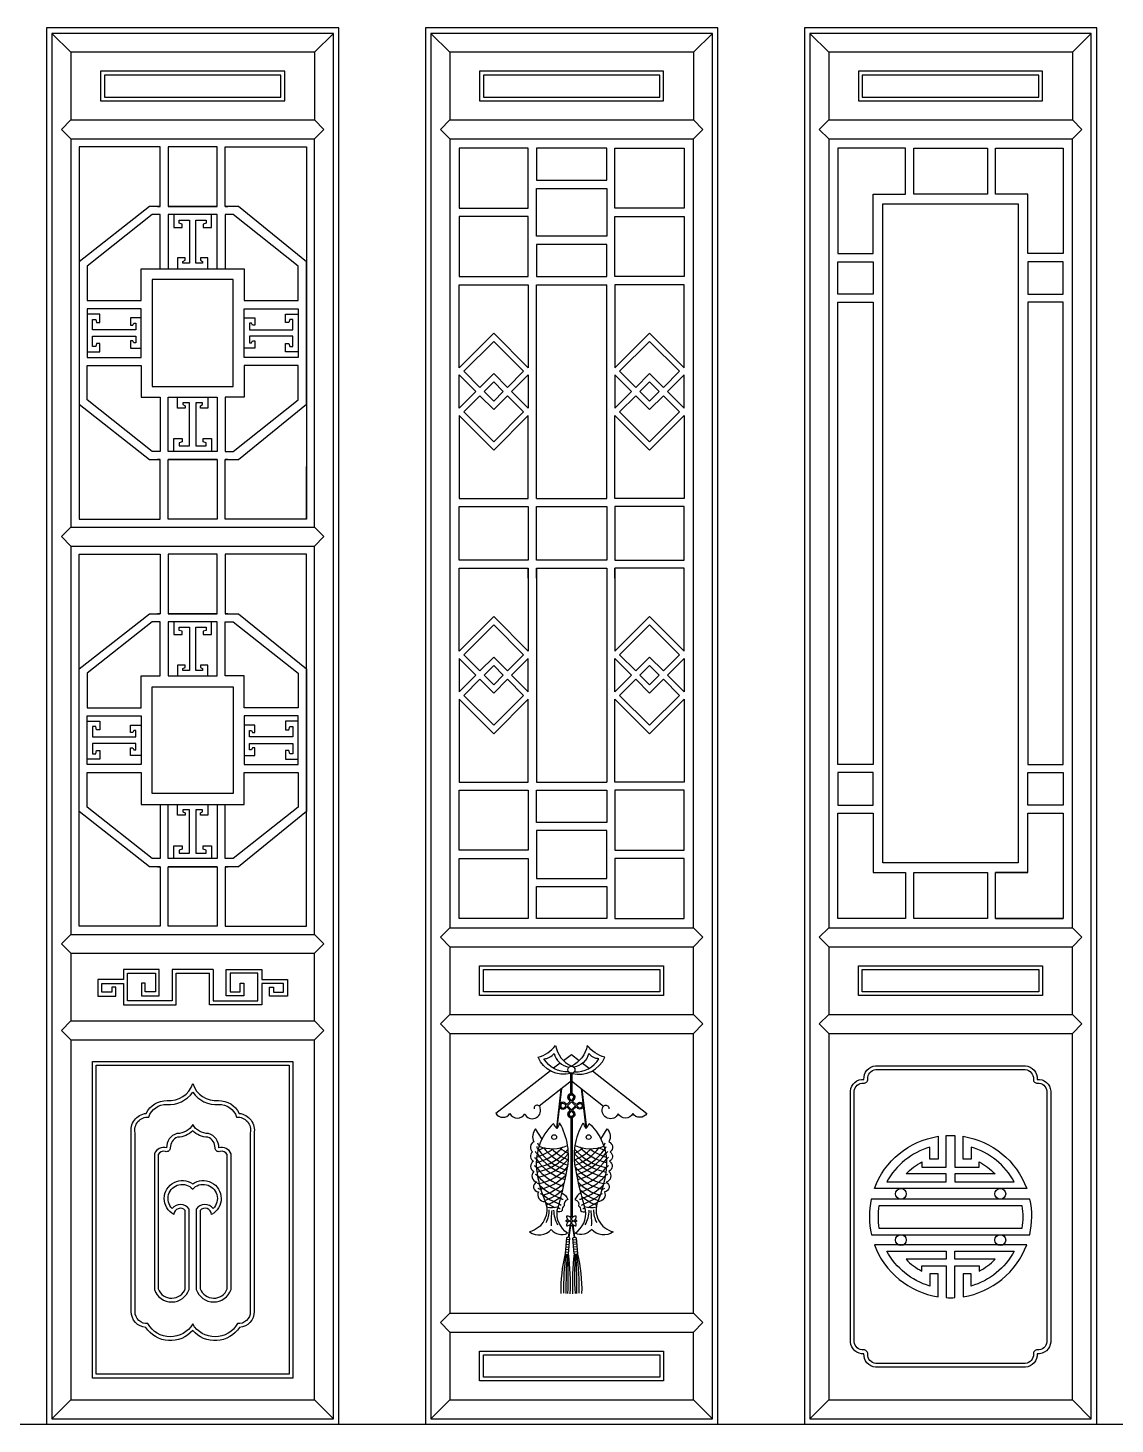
# Model space of a CAD drawing. Extents: x -66030 to 95157, y -13132 to 45879.
# Drawn here: x -42534 to -40525, y 31869 to 34449 of the extents above; entities that cross this region are included whole.
import ezdxf

# ---------------------------------------------------------------- set-up
doc = ezdxf.new("R2010")
doc.units = 0
doc.header["$LTSCALE"] = 100
doc.header["$MEASUREMENT"] = 0
for name, color, linetype in [('3', 11, 'CONTINUOUS'), ('4', 121, 'CONTINUOUS'), ('7', 105, 'CONTINUOUS')]:
    doc.layers.add(name, color=color, linetype=linetype)

msp = doc.modelspace()

# ---------------------------------------------------------------- linework, layer by layer
at = {"layer": '3'}
for p, q in [((-42489.2, 34438.9), (-42454.2, 34403.9)), ((-42004.2, 34403.9), (-41969.2, 34438.9)), ((-41789.2, 34438.9), (-41754.2, 34403.9)), ((-41304.2, 34403.9), (-41269.2, 34438.9)), ((-41089.2, 34438.9), (-41054.2, 34403.9)), ((-40604.2, 34403.9), (-40569.2, 34438.9)), ((-42454.2, 34278.9), (-42471.7, 34261.4)), ((-42004.2, 34278.9), (-41986.7, 34261.4)), ((-41754.2, 34278.9), (-41771.7, 34261.4)), ((-41304.2, 34278.9), (-41286.7, 34261.4)), ((-41054.2, 34278.9), (-41071.7, 34261.4)), ((-40604.2, 34278.9), (-40586.7, 34261.4)), ((-42471.7, 34261.4), (-42454.2, 34243.9)), ((-42004.2, 34243.9), (-41986.7, 34261.4)), ((-41771.7, 34261.4), (-41754.2, 34243.9)), ((-41304.2, 34243.9), (-41286.7, 34261.4)), ((-41071.7, 34261.4), (-41054.2, 34243.9)), ((-40604.2, 34243.9), (-40586.7, 34261.4)), ((-42289.2, 34118.9), (-42289.2, 34228.9)), ((-42274.2, 34228.9), (-42274.2, 34118.9)), ((-42184.2, 34118.9), (-42184.2, 34228.9)), ((-42169.2, 34118.9), (-42169.2, 34228.9)), ((-41609.2, 34115.7), (-41609.2, 34226.9)), ((-41594.2, 34226.9), (-41594.2, 34167.4)), ((-41464.2, 34167.4), (-41464.2, 34226.9)), ((-41449.2, 34115.7), (-41449.2, 34226.9)), ((-40912.2, 34141.9), (-40912.2, 34226.9)), ((-40897.2, 34141.9), (-40897.2, 34226.9)), ((-40761.2, 34226.9), (-40761.2, 34141.9)), ((-40746.2, 34141.9), (-40746.2, 34226.9)), ((-41594.2, 34167.4), (-41464.2, 34167.4)), ((-40972.2, 34141.9), (-40912.2, 34141.9)), ((-40972.2, 34031.9), (-40972.2, 34141.9)), ((-40761.2, 34141.9), (-40897.2, 34141.9)), ((-40686.2, 34141.9), (-40746.2, 34141.9)), ((-40686.2, 34031.9), (-40686.2, 34141.9)), ((-42294.2, 34118.9), (-42289.2, 34118.9)), ((-42274.2, 34118.9), (-42184.2, 34118.9)), ((-42184.2, 34118.9), (-42274.2, 34118.9)), ((-41737.2, 34115.7), (-41609.2, 34115.7)), ((-41321.2, 34115.7), (-41449.2, 34115.7)), ((-41609.2, 34100.7), (-41737.2, 34100.7)), ((-41609.2, 33989.4), (-41609.2, 34100.7)), ((-41449.2, 34100.7), (-41321.2, 34100.7)), ((-41449.2, 33989.4), (-41449.2, 34100.7)), ((-41037.2, 34031.9), (-40972.2, 34031.9)), ((-40621.2, 34031.9), (-40686.2, 34031.9)), ((-41037.2, 34016.9), (-40972.2, 34016.9)), ((-40972.2, 34016.9), (-40972.2, 33957.2)), ((-40686.2, 34016.9), (-40686.2, 33957.2)), ((-40621.2, 34016.9), (-40686.2, 34016.9)), ((-41737.2, 33989.4), (-41609.2, 33989.4)), ((-41321.2, 33989.4), (-41449.2, 33989.4)), ((-41737.2, 33974.4), (-41609.2, 33974.4)), ((-41609.2, 33974.4), (-41609.2, 33821.1)), ((-41594.2, 33579.4), (-41594.2, 33974.4)), ((-41594.2, 33974.4), (-41464.2, 33974.4)), ((-41464.2, 33579.4), (-41464.2, 33974.4)), ((-41321.2, 33974.4), (-41449.2, 33974.4)), ((-41449.2, 33974.4), (-41449.2, 33821.1)), ((-40972.2, 33957.2), (-41037.2, 33957.2)), ((-40972.2, 33957.2), (-40972.2, 33957.2)), ((-40686.2, 33957.2), (-40621.2, 33957.2)), ((-41037.2, 33942.2), (-40972.2, 33942.2)), ((-40972.2, 33942.2), (-40972.2, 33087.7)), ((-40686.2, 33942.2), (-40686.2, 33087.7)), ((-40621.2, 33942.2), (-40686.2, 33942.2)), ((-41673.2, 33885.1), (-41737.2, 33821.1)), ((-41609.2, 33821.1), (-41673.2, 33885.1)), ((-41449.2, 33821.1), (-41385.2, 33885.1)), ((-41385.2, 33885.1), (-41321.2, 33821.1)), ((-41737.2, 33807.7), (-41706.4, 33776.9)), ((-41321.2, 33807.7), (-41352, 33776.9)), ((-41706.4, 33776.9), (-41737.2, 33746.2)), ((-41352, 33776.9), (-41321.2, 33746.2)), ((-41673.2, 33668.7), (-41737.2, 33732.7)), ((-41609.2, 33732.7), (-41673.2, 33668.7)), ((-41609.2, 33579.4), (-41609.2, 33732.7)), ((-41449.2, 33732.7), (-41385.2, 33668.7)), ((-41449.2, 33579.4), (-41449.2, 33732.7)), ((-41385.2, 33668.7), (-41321.2, 33732.7)), ((-42289.2, 33651.4), (-42294.2, 33651.4)), ((-42289.2, 33541.4), (-42289.2, 33651.4)), ((-42274.2, 33541.4), (-42274.2, 33651.4)), ((-42274.2, 33651.4), (-42184.2, 33651.4)), ((-42184.2, 33651.4), (-42274.2, 33651.4)), ((-42184.2, 33651.4), (-42184.2, 33541.4)), ((-42169.2, 33541.4), (-42169.2, 33651.4)), ((-42019.2, 33541.4), (-42019.2, 33638.4)), ((-42019.2, 33541.4), (-42019.2, 33621.4)), ((-41737.2, 33579.4), (-41609.2, 33579.4)), ((-41594.2, 33579.4), (-41464.2, 33579.4)), ((-41321.2, 33579.4), (-41449.2, 33579.4)), ((-41737.2, 33564.4), (-41609.2, 33564.4)), ((-41609.2, 33564.4), (-41609.2, 33465.4)), ((-41449.2, 33564.4), (-41449.2, 33465.4)), ((-41321.2, 33564.4), (-41449.2, 33564.4)), ((-42471.7, 33508.9), (-42454.2, 33526.4)), ((-42004.2, 33526.4), (-41986.7, 33508.9)), ((-42454.2, 33491.4), (-42471.7, 33508.9)), ((-42004.2, 33491.4), (-41986.7, 33508.9)), ((-42289.2, 33476.5), (-42289.2, 33366.5)), ((-42274.2, 33476.5), (-42274.2, 33366.5)), ((-42184.2, 33366.5), (-42184.2, 33476.5)), ((-42169.2, 33476.5), (-42169.2, 33366.5)), ((-41609.2, 33465.4), (-41737.2, 33465.4)), ((-41449.2, 33465.4), (-41321.2, 33465.4)), ((-41737.2, 33450.4), (-41609.2, 33450.4)), ((-41609.2, 33450.4), (-41609.2, 33297.1)), ((-41609.2, 33432.4), (-41609.2, 33450.4)), ((-41594.2, 33450.4), (-41594.2, 33055.4)), ((-41594.2, 33450.4), (-41464.2, 33450.4)), ((-41464.2, 33450.4), (-41464.2, 33055.4)), ((-41321.2, 33450.4), (-41449.2, 33450.4)), ((-41449.2, 33450.4), (-41449.2, 33297.1)), ((-41449.2, 33432.4), (-41449.2, 33450.4)), ((-42289.2, 33366.5), (-42294.2, 33366.5)), ((-42274.2, 33366.5), (-42184.2, 33366.5)), ((-42184.2, 33366.5), (-42274.2, 33366.5)), ((-41673.2, 33361.1), (-41737.2, 33297.1)), ((-41609.2, 33297.1), (-41673.2, 33361.1)), ((-41449.2, 33297.1), (-41385.2, 33361.1)), ((-41385.2, 33361.1), (-41321.2, 33297.1)), ((-41706.4, 33252.9), (-41737.2, 33283.7)), ((-41352, 33252.9), (-41321.2, 33283.7)), ((-41737.2, 33222.2), (-41706.4, 33252.9)), ((-41321.2, 33222.2), (-41352, 33252.9)), ((-41673.2, 33144.7), (-41737.2, 33208.7)), ((-41609.2, 33208.7), (-41673.2, 33144.7)), ((-41609.2, 33055.4), (-41609.2, 33208.7)), ((-41449.2, 33208.7), (-41385.2, 33144.7)), ((-41449.2, 33055.4), (-41449.2, 33208.7)), ((-41385.2, 33144.7), (-41321.2, 33208.7)), ((-40972.2, 33087.7), (-41037.2, 33087.7)), ((-40686.2, 33087.7), (-40621.2, 33087.7)), ((-41737.2, 33055.4), (-41609.2, 33055.4)), ((-41594.2, 33055.4), (-41464.2, 33055.4)), ((-41321.2, 33055.4), (-41449.2, 33055.4)), ((-40972.2, 33072.7), (-41037.2, 33072.7)), ((-40972.2, 33012.9), (-40972.2, 33072.7)), ((-40972.2, 33072.7), (-40972.2, 33072.7)), ((-40686.2, 33012.9), (-40686.2, 33072.7)), ((-40686.2, 33072.7), (-40621.2, 33072.7)), ((-41737.2, 33040.4), (-41609.2, 33040.4)), ((-41609.2, 33040.4), (-41609.2, 32929.2)), ((-41321.2, 33040.4), (-41449.2, 33040.4)), ((-41449.2, 33040.4), (-41449.2, 32929.2)), ((-41037.2, 33012.9), (-40972.2, 33012.9)), ((-40621.2, 33012.9), (-40686.2, 33012.9)), ((-41037.2, 32997.9), (-40972.2, 32997.9)), ((-40972.2, 32997.9), (-40972.2, 32887.9)), ((-40686.2, 32997.9), (-40621.2, 32997.9)), ((-40686.2, 32887.9), (-40686.2, 32997.9)), ((-41609.2, 32929.2), (-41737.2, 32929.2)), ((-41449.2, 32929.2), (-41321.2, 32929.2)), ((-42294.2, 32898.9), (-42289.2, 32898.9)), ((-42289.2, 32898.9), (-42289.2, 32788.9)), ((-42274.2, 32788.9), (-42274.2, 32898.9)), ((-42274.2, 32898.9), (-42184.2, 32898.9)), ((-42184.2, 32898.9), (-42274.2, 32898.9)), ((-42184.2, 32898.9), (-42184.2, 32788.9)), ((-42169.2, 32898.9), (-42169.2, 32788.9)), ((-41737.2, 32914.2), (-41609.2, 32914.2)), ((-41609.2, 32914.2), (-41609.2, 32802.9)), ((-41321.2, 32914.2), (-41449.2, 32914.2)), ((-41449.2, 32914.2), (-41449.2, 32802.9)), ((-40972.2, 32887.9), (-40912.2, 32887.9)), ((-40912.2, 32887.9), (-40912.2, 32802.9)), ((-40897.2, 32802.9), (-40897.2, 32887.9)), ((-40897.2, 32887.9), (-40761.2, 32887.9)), ((-40761.2, 32887.9), (-40761.2, 32802.9)), ((-40746.2, 32887.9), (-40686.2, 32887.9)), ((-40686.2, 32887.9), (-40746.2, 32887.9)), ((-40746.2, 32802.9), (-40746.2, 32887.9)), ((-41594.2, 32802.9), (-41594.2, 32862.4)), ((-41594.2, 32862.4), (-41464.2, 32862.4)), ((-41464.2, 32862.4), (-41464.2, 32802.9)), ((-42471.7, 32756.4), (-42454.2, 32773.9)), ((-42004.2, 32773.9), (-41986.7, 32756.4)), ((-41771.7, 32768.4), (-41754.2, 32785.9)), ((-41754.2, 32750.9), (-41771.7, 32768.4)), ((-41304.2, 32785.9), (-41286.7, 32768.4)), ((-41304.2, 32750.9), (-41286.7, 32768.4)), ((-41071.7, 32768.4), (-41054.2, 32785.9)), ((-41054.2, 32750.9), (-41071.7, 32768.4)), ((-40604.2, 32785.9), (-40586.7, 32768.4)), ((-40604.2, 32750.9), (-40586.7, 32768.4)), ((-42454.2, 32738.9), (-42471.7, 32756.4)), ((-42004.2, 32738.9), (-41986.7, 32756.4)), ((-42229.2, 32708.9), (-42267, 32708.9)), ((-42260, 32701.9), (-42198.4, 32701.9)), ((-42191.4, 32708.9), (-42229.2, 32708.9)), ((-42471.7, 32596.4), (-42454.2, 32613.9)), ((-42004.2, 32613.9), (-41986.7, 32596.4)), ((-41771.7, 32608.4), (-41754.2, 32625.9)), ((-41304.2, 32625.9), (-41286.7, 32608.4)), ((-41071.7, 32608.4), (-41054.2, 32625.9)), ((-40604.2, 32625.9), (-40586.7, 32608.4)), ((-42454.2, 32578.9), (-42471.7, 32596.4)), ((-42004.2, 32578.9), (-41986.7, 32596.4)), ((-41754.2, 32590.9), (-41771.7, 32608.4)), ((-41304.2, 32590.9), (-41286.7, 32608.4)), ((-41054.2, 32590.9), (-41071.7, 32608.4)), ((-40604.2, 32590.9), (-40586.7, 32608.4)), ((-41550.3, 32535.8), (-41562.4, 32526.4)), ((-41508.9, 32535.8), (-41496.8, 32526.4)), ((-41530.7, 32479.3), (-41530.7, 32517.2)), ((-41530.7, 32479.3), (-41530.7, 32517.2)), ((-41528.5, 32479.3), (-41528.5, 32517.2)), ((-41528.5, 32479.3), (-41528.5, 32517.2)), ((-41529.6, 32503.1), (-41589, 32456.7)), ((-41548.9, 32488.1), (-41557.3, 32416.2)), ((-41547.7, 32489), (-41556.3, 32415.1)), ((-41529.6, 32503.1), (-41470.2, 32456.7)), ((-41511.5, 32489), (-41502.9, 32415.1)), ((-41510.3, 32488.1), (-41501.9, 32416.2)), ((-41530.7, 32435.3), (-41530.7, 32253.1)), ((-41530.7, 32435.3), (-41530.7, 32253.1)), ((-41528.5, 32435.3), (-41528.5, 32253.1)), ((-41528.5, 32435.3), (-41528.5, 32253.1)), ((-41532, 32237.6), (-41535.6, 32214.1)), ((-41531.1, 32236.3), (-41534.5, 32214)), ((-41528.1, 32236.3), (-41524.7, 32214)), ((-41527.2, 32237.6), (-41523.6, 32214.1)), ((-41539.6, 32201.3), (-41533.3, 32200.8)), ((-41532.9, 32205.2), (-41539.2, 32205.7)), ((-41532.5, 32209.6), (-41538.8, 32210.1)), ((-41526.6, 32209.6), (-41520.4, 32210.1)), ((-41526.3, 32205.2), (-41520, 32205.7)), ((-41519.6, 32201.3), (-41525.9, 32200.8)), ((-41540.8, 32187.2), (-41534.5, 32186.7)), ((-41540.4, 32192.1), (-41534.1, 32191.6)), ((-41540, 32196.6), (-41533.7, 32196)), ((-41519.2, 32196.6), (-41525.5, 32196)), ((-41518.8, 32192.1), (-41525.1, 32191.6)), ((-41518.4, 32187.2), (-41524.6, 32186.7)), ((-41771.7, 32056.4), (-41754.2, 32073.9)), ((-41304.2, 32073.9), (-41286.7, 32056.4)), ((-41754.2, 32038.9), (-41771.7, 32056.4)), ((-41304.2, 32038.9), (-41286.7, 32056.4)), ((-42489.2, 31878.9), (-42454.2, 31913.9)), ((-42004.2, 31913.9), (-41969.2, 31878.9)), ((-41789.2, 31878.9), (-41754.2, 31913.9)), ((-41304.2, 31913.9), (-41269.2, 31878.9)), ((-41089.2, 31878.9), (-41054.2, 31913.9)), ((-40604.2, 31913.9), (-40569.2, 31878.9))]:
    msp.add_line(p, q, dxfattribs=at)
at = {"layer": '3', "color": 2}
msp.add_line((-66009.4, 31868.9), (90873, 31868.9), dxfattribs=at)
at = {"layer": '3'}
for points in [[(-42489.2, 31878.9), (-41969.2, 31878.9), (-41969.2, 34438.9), (-42489.2, 34438.9)], [(-41789.2, 31878.9), (-41269.2, 31878.9), (-41269.2, 34438.9), (-41789.2, 34438.9)], [(-41089.2, 31878.9), (-40569.2, 31878.9), (-40569.2, 34438.9), (-41089.2, 34438.9)], [(-42399.2, 34313.9), (-42059.2, 34313.9), (-42059.2, 34368.9), (-42399.2, 34368.9)], [(-41699.2, 34313.9), (-41359.2, 34313.9), (-41359.2, 34368.9), (-41699.2, 34368.9)], [(-40999.2, 34313.9), (-40659.2, 34313.9), (-40659.2, 34368.9), (-40999.2, 34368.9)], [(-42392.2, 34320.9), (-42066.2, 34320.9), (-42066.2, 34361.9), (-42392.2, 34361.9)], [(-41692.2, 34320.9), (-41366.2, 34320.9), (-41366.2, 34361.9), (-41692.2, 34361.9)], [(-40992.2, 34320.9), (-40666.2, 34320.9), (-40666.2, 34361.9), (-40992.2, 34361.9)], [(-41464.2, 34152.4), (-41464.2, 34063.9), (-41594.2, 34063.9), (-41594.2, 34152.4)], [(-40954.2, 34123.9), (-40704.2, 34123.9), (-40704.2, 32905.9), (-40954.2, 32905.9)], [(-42254.2, 34088.1), (-42254.2, 34093.9), (-42235.2, 34093.9), (-42235.2, 34014.1), (-42247.2, 34014.1), (-42247.2, 34017.5), (-42243.4, 34019.6), (-42243.4, 34024), (-42257.2, 34024), (-42257.2, 34003.9), (-42201.2, 34003.9), (-42201.2, 34024), (-42215, 34024), (-42215, 34019.6), (-42211.2, 34017.5), (-42211.2, 34014.1), (-42223.2, 34014.1), (-42223.2, 34093.9), (-42204.2, 34093.9), (-42204.2, 34088.1), (-42210, 34086.5), (-42210, 34080.2), (-42194.2, 34080.2), (-42194.2, 34103.9), (-42264.2, 34103.9), (-42264.2, 34080.2), (-42248.4, 34080.2), (-42248.4, 34086.5)], [(-41464.2, 33989.4), (-41464.2, 34048.9), (-41594.2, 34048.9), (-41594.2, 33989.4)], [(-42304.2, 33786.4), (-42154.2, 33786.4), (-42154.2, 33983.9), (-42304.2, 33983.9)], [(-42324.2, 33840.1), (-42324.2, 33930.1), (-42424.2, 33930.1), (-42424.2, 33840.1)], [(-42134.2, 33840.1), (-42134.2, 33930.1), (-42034.2, 33930.1), (-42034.2, 33840.1)], [(-42408.4, 33860.1), (-42414.2, 33860.1), (-42414.2, 33879.1), (-42334.3, 33879.1), (-42334.3, 33867.1), (-42337.8, 33867.1), (-42339.8, 33870.9), (-42344.2, 33870.9), (-42344.2, 33857.1), (-42324.2, 33857.1), (-42324.2, 33913.1), (-42344.2, 33913.1), (-42344.2, 33899.4), (-42339.8, 33899.4), (-42337.8, 33903.1), (-42334.3, 33903.1), (-42334.3, 33891.1), (-42414.2, 33891.1), (-42414.2, 33910.1), (-42408.4, 33910.1), (-42406.7, 33904.4), (-42400.5, 33904.4), (-42400.5, 33920.1), (-42424.2, 33920.1), (-42424.2, 33850.1), (-42400.5, 33850.1), (-42400.5, 33865.9), (-42406.7, 33865.9)], [(-42050, 33860.1), (-42044.2, 33860.1), (-42044.2, 33879.1), (-42124.1, 33879.1), (-42124.1, 33867.1), (-42120.6, 33867.1), (-42118.5, 33870.9), (-42114.1, 33870.9), (-42114.1, 33857.1), (-42134.2, 33857.1), (-42134.2, 33913.1), (-42114.1, 33913.1), (-42114.1, 33899.4), (-42118.5, 33899.4), (-42120.6, 33903.1), (-42124.1, 33903.1), (-42124.1, 33891.1), (-42044.2, 33891.1), (-42044.2, 33910.1), (-42050, 33910.1), (-42051.7, 33904.4), (-42057.9, 33904.4), (-42057.9, 33920.1), (-42034.2, 33920.1), (-42034.2, 33850.1), (-42057.9, 33850.1), (-42057.9, 33865.9), (-42051.7, 33865.9)], [(-41647.7, 33784.6), (-41617.9, 33814.4), (-41673.2, 33869.7), (-41728.5, 33814.4), (-41698.7, 33784.6), (-41673.2, 33810.2)], [(-41410.7, 33784.6), (-41440.5, 33814.4), (-41385.2, 33869.7), (-41329.9, 33814.4), (-41359.7, 33784.6), (-41385.2, 33810.2)], [(-42304.2, 33666.4), (-42424.2, 33761.4), (-42424.2, 33825.1), (-42324.2, 33825.1), (-42324.2, 33766.4), (-42289.2, 33766.4), (-42289.2, 33666.4)], [(-42134.2, 33766.4), (-42169.2, 33766.4), (-42169.2, 33666.4), (-42154.2, 33666.4), (-42034.2, 33761.4), (-42034.2, 33825.1), (-42134.2, 33825.1)], [(-41609.2, 33746.2), (-41640, 33776.9), (-41609.2, 33807.7)], [(-41449.2, 33746.2), (-41418.4, 33776.9), (-41449.2, 33807.7)], [(-41655.4, 33776.9), (-41673.2, 33759.1), (-41691, 33776.9), (-41673.2, 33794.7)], [(-41403, 33776.9), (-41385.2, 33759.1), (-41367.4, 33776.9), (-41385.2, 33794.7)], [(-42274.2, 33766.4), (-42184.2, 33766.4), (-42184.2, 33666.4), (-42274.2, 33666.4)], [(-42254.2, 33682.1), (-42254.2, 33676.4), (-42235.2, 33676.4), (-42235.2, 33756.2), (-42247.2, 33756.2), (-42247.2, 33752.8), (-42243.4, 33750.7), (-42243.4, 33746.3), (-42257.2, 33746.3), (-42257.2, 33766.4), (-42201.2, 33766.4), (-42201.2, 33746.3), (-42215, 33746.3), (-42215, 33750.7), (-42211.2, 33752.8), (-42211.2, 33756.2), (-42223.2, 33756.2), (-42223.2, 33676.4), (-42204.2, 33676.4), (-42204.2, 33682.1), (-42210, 33683.8), (-42210, 33690), (-42194.2, 33690), (-42194.2, 33666.4), (-42264.2, 33666.4), (-42264.2, 33690), (-42248.4, 33690), (-42248.4, 33683.8)], [(-41698.7, 33769.2), (-41673.2, 33743.7), (-41647.7, 33769.2), (-41617.9, 33739.4), (-41673.2, 33684.2), (-41728.5, 33739.4)], [(-41359.7, 33769.2), (-41385.2, 33743.7), (-41410.7, 33769.2), (-41440.5, 33739.4), (-41385.2, 33684.2), (-41329.9, 33739.4)], [(-41594.2, 33465.4), (-41594.2, 33564.4), (-41464.2, 33564.4), (-41464.2, 33465.4)], [(-42304.2, 33351.5), (-42424.2, 33256.5), (-42424.2, 33192.7), (-42324.2, 33192.7), (-42324.2, 33251.5), (-42289.2, 33251.5), (-42289.2, 33351.5)], [(-42274.2, 33251.5), (-42184.2, 33251.5), (-42184.2, 33351.5), (-42274.2, 33351.5)], [(-42254.2, 33335.7), (-42254.2, 33341.5), (-42235.2, 33341.5), (-42235.2, 33261.6), (-42247.2, 33261.6), (-42247.2, 33265.1), (-42243.4, 33267.1), (-42243.4, 33271.6), (-42257.2, 33271.6), (-42257.2, 33251.5), (-42201.2, 33251.5), (-42201.2, 33271.6), (-42215, 33271.6), (-42215, 33267.1), (-42211.2, 33265.1), (-42211.2, 33261.6), (-42223.2, 33261.6), (-42223.2, 33341.5), (-42204.2, 33341.5), (-42204.2, 33335.7), (-42210, 33334), (-42210, 33327.8), (-42194.2, 33327.8), (-42194.2, 33351.5), (-42264.2, 33351.5), (-42264.2, 33327.8), (-42248.4, 33327.8), (-42248.4, 33334)], [(-42134.2, 33251.5), (-42169.2, 33251.5), (-42169.2, 33351.5), (-42154.2, 33351.5), (-42034.2, 33256.5), (-42034.2, 33192.7), (-42134.2, 33192.7)], [(-41698.7, 33260.6), (-41673.2, 33286.2), (-41647.7, 33260.6), (-41617.9, 33290.4), (-41673.2, 33345.7), (-41728.5, 33290.4)], [(-41359.7, 33260.6), (-41385.2, 33286.2), (-41410.7, 33260.6), (-41440.5, 33290.4), (-41385.2, 33345.7), (-41329.9, 33290.4)], [(-41609.2, 33283.7), (-41640, 33252.9), (-41609.2, 33222.2)], [(-41449.2, 33283.7), (-41418.4, 33252.9), (-41449.2, 33222.2)], [(-41655.4, 33252.9), (-41673.2, 33270.7), (-41691, 33252.9), (-41673.2, 33235.1)], [(-41403, 33252.9), (-41385.2, 33270.7), (-41367.4, 33252.9), (-41385.2, 33235.1)], [(-42304.2, 33231.5), (-42154.2, 33231.5), (-42154.2, 33033.9), (-42304.2, 33033.9)], [(-41647.7, 33245.2), (-41617.9, 33215.4), (-41673.2, 33160.2), (-41728.5, 33215.4), (-41698.7, 33245.2), (-41673.2, 33219.7)], [(-41410.7, 33245.2), (-41440.5, 33215.4), (-41385.2, 33160.2), (-41329.9, 33215.4), (-41359.7, 33245.2), (-41385.2, 33219.7)], [(-42324.2, 33177.7), (-42324.2, 33087.7), (-42424.2, 33087.7), (-42424.2, 33177.7)], [(-42408.4, 33157.7), (-42414.2, 33157.7), (-42414.2, 33138.7), (-42334.3, 33138.7), (-42334.3, 33150.7), (-42337.8, 33150.7), (-42339.8, 33146.9), (-42344.2, 33146.9), (-42344.2, 33160.7), (-42324.2, 33160.7), (-42324.2, 33104.7), (-42344.2, 33104.7), (-42344.2, 33118.5), (-42339.8, 33118.5), (-42337.8, 33114.7), (-42334.3, 33114.7), (-42334.3, 33126.7), (-42414.2, 33126.7), (-42414.2, 33107.7), (-42408.4, 33107.7), (-42406.7, 33113.5), (-42400.5, 33113.5), (-42400.5, 33097.7), (-42424.2, 33097.7), (-42424.2, 33167.7), (-42400.5, 33167.7), (-42400.5, 33151.9), (-42406.7, 33151.9)], [(-42134.2, 33177.7), (-42134.2, 33087.7), (-42034.2, 33087.7), (-42034.2, 33177.7)], [(-42050, 33157.7), (-42044.2, 33157.7), (-42044.2, 33138.7), (-42124.1, 33138.7), (-42124.1, 33150.7), (-42120.6, 33150.7), (-42118.5, 33146.9), (-42114.1, 33146.9), (-42114.1, 33160.7), (-42134.2, 33160.7), (-42134.2, 33104.7), (-42114.1, 33104.7), (-42114.1, 33118.5), (-42118.5, 33118.5), (-42120.6, 33114.7), (-42124.1, 33114.7), (-42124.1, 33126.7), (-42044.2, 33126.7), (-42044.2, 33107.7), (-42050, 33107.7), (-42051.7, 33113.5), (-42057.9, 33113.5), (-42057.9, 33097.7), (-42034.2, 33097.7), (-42034.2, 33167.7), (-42057.9, 33167.7), (-42057.9, 33151.9), (-42051.7, 33151.9)], [(-41464.2, 33040.4), (-41464.2, 32980.9), (-41594.2, 32980.9), (-41594.2, 33040.4)], [(-42254.2, 32929.7), (-42254.2, 32923.9), (-42235.2, 32923.9), (-42235.2, 33003.8), (-42247.2, 33003.8), (-42247.2, 33000.3), (-42243.4, 32998.3), (-42243.4, 32993.9), (-42257.2, 32993.9), (-42257.2, 33013.9), (-42201.2, 33013.9), (-42201.2, 32993.9), (-42215, 32993.9), (-42215, 32998.3), (-42211.2, 33000.3), (-42211.2, 33003.8), (-42223.2, 33003.8), (-42223.2, 32923.9), (-42204.2, 32923.9), (-42204.2, 32929.7), (-42210, 32931.4), (-42210, 32937.6), (-42194.2, 32937.6), (-42194.2, 32913.9), (-42264.2, 32913.9), (-42264.2, 32937.6), (-42248.4, 32937.6), (-42248.4, 32931.4)], [(-41464.2, 32877.4), (-41464.2, 32965.9), (-41594.2, 32965.9), (-41594.2, 32877.4)], [(-41699.2, 32715.9), (-41359.2, 32715.9), (-41359.2, 32660.9), (-41699.2, 32660.9)], [(-40999.2, 32715.9), (-40659.2, 32715.9), (-40659.2, 32660.9), (-40999.2, 32660.9)], [(-41692.2, 32708.9), (-41366.2, 32708.9), (-41366.2, 32667.9), (-41692.2, 32667.9)], [(-40992.2, 32708.9), (-40666.2, 32708.9), (-40666.2, 32667.9), (-40992.2, 32667.9)], [(-42414.2, 31953.9), (-42414.2, 32538.9), (-42044.2, 32538.9), (-42044.2, 31953.9)], [(-42407.2, 31960.9), (-42407.2, 32531.9), (-42051.2, 32531.9), (-42051.2, 31960.9)], [(-41529.6, 32449.9), (-41537, 32457.3), (-41529.6, 32464.7), (-41522.2, 32457.3)], [(-41529.6, 32449.9), (-41522.2, 32457.3), (-41529.6, 32464.7), (-41537, 32457.3)], [(-41699.2, 32003.9), (-41359.2, 32003.9), (-41359.2, 31948.9), (-41699.2, 31948.9)], [(-41692.2, 31996.9), (-41366.2, 31996.9), (-41366.2, 31955.9), (-41692.2, 31955.9)]]:
    msp.add_lwpolyline(points, close=True, dxfattribs=at)
for points in [[(-42289.2, 34118.9), (-42308.8, 34118.9), (-42439.2, 34016.8), (-42439.2, 33753.5), (-42308.8, 33651.4), (-42289.2, 33651.4)], [(-42019.2, 34016.8), (-42019.2, 33753.5), (-42019.2, 34016.8), (-42144.5, 34118.9), (-42169.2, 34118.9), (-42164.2, 34118.9)], [(-42289.2, 34003.9), (-42289.2, 34103.9), (-42304.2, 34103.9), (-42424.2, 34008.9), (-42424.2, 33945.1), (-42324.2, 33945.1), (-42324.2, 34003.9), (-42134.2, 34003.9)], [(-42184.2, 34003.9), (-42184.2, 34103.9), (-42274.2, 34103.9), (-42274.2, 34003.9)], [(-42134.2, 34003.9), (-42134.2, 33945.1), (-42034.2, 33945.1), (-42034.2, 34008.9), (-42154.2, 34103.9), (-42169.2, 34103.9), (-42169.2, 34003.9)], [(-42164.2, 33651.4), (-42169.2, 33651.4), (-42144.5, 33651.4), (-42019.2, 33753.5)], [(-41594.2, 33432.4), (-41594.2, 33450.4)], [(-41464.2, 33450.4), (-41464.2, 33432.4)], [(-42289.2, 32898.9), (-42308.8, 32898.9), (-42439.2, 33001.1), (-42439.2, 33264.4), (-42308.8, 33366.5), (-42289.2, 33366.5)], [(-42164.2, 33366.5), (-42169.2, 33366.5), (-42144.5, 33366.5), (-42019.2, 33264.4)], [(-42019.2, 33001.1), (-42019.2, 33264.4), (-42019.2, 33001.1), (-42144.5, 32898.9), (-42169.2, 32898.9), (-42164.2, 32898.9)], [(-42289.2, 33013.9), (-42289.2, 32913.9), (-42304.2, 32913.9), (-42424.2, 33008.9), (-42424.2, 33072.7), (-42324.2, 33072.7), (-42324.2, 33013.9), (-42134.2, 33013.9)], [(-42134.2, 33013.9), (-42134.2, 33072.7), (-42034.2, 33072.7), (-42034.2, 33008.9), (-42154.2, 32913.9), (-42169.2, 32913.9), (-42169.2, 33013.9)], [(-42184.2, 33013.9), (-42184.2, 32913.9), (-42274.2, 32913.9), (-42274.2, 33013.9)], [(-42267, 32708.9), (-42267, 32650.9), (-42349.8, 32650.9), (-42349.8, 32701.9), (-42298.2, 32701.9), (-42298.2, 32667.5), (-42316.8, 32667.5), (-42316.8, 32683.4), (-42323.8, 32683.4), (-42323.8, 32660.5), (-42291.2, 32660.5), (-42291.2, 32708.9), (-42356.8, 32708.9), (-42356.8, 32690.3), (-42404.2, 32690.3), (-42404.2, 32659.9), (-42371.3, 32659.9), (-42371.3, 32676.2), (-42378.3, 32676.2), (-42378.3, 32666.9), (-42397.2, 32666.9), (-42397.2, 32683.3), (-42356.8, 32683.3), (-42356.8, 32643.9), (-42260, 32643.9), (-42260, 32701.9)], [(-42191.4, 32708.9), (-42191.4, 32650.9), (-42108.6, 32650.9), (-42108.6, 32701.9), (-42160.2, 32701.9), (-42160.2, 32667.5), (-42141.6, 32667.5), (-42141.6, 32683.4), (-42134.6, 32683.4), (-42134.6, 32660.5), (-42167.2, 32660.5), (-42167.2, 32708.9), (-42101.6, 32708.9), (-42101.6, 32690.3), (-42054.2, 32690.3), (-42054.2, 32659.9), (-42087.1, 32659.9), (-42087.1, 32676.2), (-42080.1, 32676.2), (-42080.1, 32666.9), (-42061.2, 32666.9), (-42061.2, 32683.3), (-42101.6, 32683.3), (-42101.6, 32643.9), (-42198.4, 32643.9), (-42198.4, 32701.9)], [(-41544.2, 32540.6), (-41529.6, 32552), (-41515, 32540.6)], [(-41538.1, 32459.3), (-41531.6, 32465.8)], [(-41531.6, 32465.8), (-41538.1, 32459.3)], [(-41527.6, 32465.8), (-41521.1, 32459.3)], [(-41521.1, 32459.3), (-41527.6, 32465.8)], [(-41531.6, 32448.8), (-41538.1, 32455.3)], [(-41538.1, 32455.3), (-41531.6, 32448.8)], [(-41521.1, 32455.3), (-41527.6, 32448.8)], [(-41527.6, 32448.8), (-41521.1, 32455.3)]]:
    msp.add_lwpolyline(points, dxfattribs=at)
for points in [[(-41530.7, 32516.8, -0.36739), (-41591.3, 32546.8, 0.152783), (-41558.9, 32568.5, 0.240698), (-41529.6, 32530.3)], [(-41528.5, 32516.8, 0.36739), (-41467.9, 32546.8, -0.152783), (-41500.3, 32568.5, -0.240698), (-41529.6, 32530.3)], [(-41535.2, 32520.1, -0.283005), (-41580.3, 32543.9, 0.226142), (-41561.7, 32554, 0.30651), (-41533.9, 32528.6, 0.295848)], [(-41524, 32520.1, 0.283005), (-41478.9, 32543.9, -0.226142), (-41497.5, 32554, -0.30651), (-41525.2, 32528.6, -0.295848)], [(-41568.4, 32521.7), (-41669.2, 32443, 0.541928), (-41643.1, 32442.7, 0.597376), (-41615.7, 32442.4, 0.9567), (-41587.3, 32452.9, 1.092742), (-41598.5, 32451.3)], [(-41490.8, 32521.7), (-41390, 32443, -0.541928), (-41416.1, 32442.7, -0.597376), (-41443.5, 32442.4, -0.9567), (-41471.9, 32452.9, -1.092742), (-41460.6, 32451.3)], [(-41538.1, 32459.3, 0.192401), (-41545.1, 32463.8, 0.444048), (-41551.6, 32457.3, 0.444048), (-41545.1, 32450.8, 0.192401), (-41538.1, 32455.3, 0.192401)], [(-41538.1, 32459.3, 0.192401), (-41545.1, 32463.8, 0.444048), (-41551.6, 32457.3, 0.444048), (-41545.1, 32450.8, 0.192401), (-41538.1, 32455.3, 0.192401)], [(-41527.6, 32465.8, 0.192401), (-41523.1, 32472.8, 0.444048), (-41529.6, 32479.3, 0.444048), (-41536.1, 32472.8, 0.192401), (-41531.6, 32465.8, 0.192401)], [(-41531.6, 32465.8, -0.192401), (-41536.1, 32472.8, -0.444048), (-41529.6, 32479.3, -0.444048), (-41523.1, 32472.8, -0.192401), (-41527.6, 32465.8, -0.192401)], [(-41521.1, 32459.3, -0.192401), (-41514.1, 32463.8, -0.444048), (-41507.6, 32457.3, -0.444048), (-41514.1, 32450.8, -0.192401), (-41521.1, 32455.3, -0.192401)], [(-41521.1, 32459.3, -0.192401), (-41514.1, 32463.8, -0.444048), (-41507.6, 32457.3, -0.444048), (-41514.1, 32450.8, -0.192401), (-41521.1, 32455.3, -0.192401)], [(-41527.6, 32448.8, -0.192401), (-41523.1, 32441.8, -0.444048), (-41529.6, 32435.3, -0.444048), (-41536.1, 32441.8, -0.192401), (-41531.6, 32448.8, -0.192401)], [(-41531.6, 32448.8, 0.192401), (-41536.1, 32441.8, 0.444048), (-41529.6, 32435.3, 0.444048), (-41523.1, 32441.8, 0.192401), (-41527.6, 32448.8, 0.192401)], [(-41583.9, 32395.6), (-41595.7, 32414.5, 0.302533), (-41599, 32390.6, 0.554368), (-41601.4, 32372, 0.549821), (-41599.6, 32354.8, 0.585296), (-41599, 32335.7, 0.585674), (-41593.7, 32316, 0.826801), (-41590.4, 32298.2, 0.587673), (-41578.2, 32280.4)], [(-41475.3, 32395.6), (-41463.5, 32414.5, -0.302533), (-41460.2, 32390.6, -0.554368), (-41457.8, 32372, -0.549821), (-41459.5, 32354.8, -0.585296), (-41460.2, 32335.7, -0.585674), (-41465.5, 32316, -0.826801), (-41468.7, 32298.2, -0.587673), (-41481, 32280.4)], [(-41547, 32296.5, -0.156995), (-41536.2, 32284.1, 0.412065), (-41543, 32272.3, 0.268598), (-41546.5, 32263.5, -0.398909), (-41556, 32262.3)], [(-41512.2, 32296.5, 0.156995), (-41523, 32284.1, -0.412065), (-41516.2, 32272.3, -0.268598), (-41512.6, 32263.5, 0.398909), (-41503.2, 32262.3)], [(-41527.5, 32250.8, 0.161405), (-41529.6, 32254.4, 0.161405), (-41531.7, 32250.8)], [(-41531.7, 32250.8, -0.161405), (-41529.6, 32254.4, -0.161405), (-41527.5, 32250.8)], [(-41536, 32242.3, -0.161405), (-41539.6, 32244.4, -0.161405), (-41536, 32246.5, -0.161405)], [(-41536, 32246.5, 0.161405), (-41539.6, 32244.4, 0.161405), (-41536, 32242.3)], [(-41531.7, 32237.9, 0.161405), (-41529.6, 32234.4, 0.161405), (-41527.5, 32237.9, 0.161405)], [(-41527.5, 32237.9, -0.161405), (-41529.6, 32234.4, -0.161405), (-41531.7, 32237.9, -0.161405)], [(-41523.1, 32246.5, -0.161405), (-41519.6, 32244.4, -0.161405), (-41523.1, 32242.3)], [(-41523.1, 32242.3, 0.161405), (-41519.6, 32244.4, 0.161405), (-41523.1, 32246.5, 0.161405)]]:
    msp.add_lwpolyline(points, format="xyb", dxfattribs=at)
for points in [[(-40967.6, 32530.9), (-40690.8, 32530.9, -0.414214), (-40669.2, 32505.9, -0.414214), (-40644.2, 32484.3), (-40644.2, 32020.5, -0.414214), (-40669.2, 31998.9, -0.414214), (-40690.8, 31973.9), (-40967.6, 31973.9, -0.414214), (-40989.2, 31998.9, -0.414214), (-41014.2, 32020.5), (-41014.2, 32484.3, -0.414214), (-40989.2, 32505.9, -0.414214)], [(-40967.3, 32523.9), (-40691.1, 32523.9, -0.410041), (-40676.2, 32506.4, 0.457733), (-40668.7, 32498.9, -0.410041), (-40651.2, 32484.1), (-40651.2, 32020.8, -0.410041), (-40668.7, 32005.9, 0.457733), (-40676.2, 31998.4, -0.410041), (-40691.1, 31980.9), (-40967.3, 31980.9, -0.410041), (-40982.2, 31998.4, 0.457733), (-40989.7, 32005.9, -0.410041), (-41007.2, 32020.8), (-41007.2, 32484.1, -0.410041), (-40989.7, 32498.9, 0.457733), (-40982.2, 32506.4, -0.410041)], [(-42229.2, 32041.9, -0.494644), (-42315.9, 32047.5, -0.395537), (-42342.6, 32076.7), (-42342.6, 32406.2, -0.436022), (-42315.2, 32443.1, -0.296992), (-42276.6, 32466.6, 0.348086), (-42229.2, 32498.1, 0.348086), (-42181.8, 32466.6, -0.296992), (-42143.2, 32443.1, -0.436022), (-42115.8, 32406.2), (-42115.8, 32076.7, -0.395537), (-42142.5, 32047.5, -0.494644)], [(-42229.2, 32053.9, -0.580702), (-42311.9, 32054.5, -0.441646), (-42335.6, 32076.6), (-42335.6, 32406.9, -0.493608), (-42310.4, 32436.2, -0.328745), (-42277, 32459.6, 0.268575), (-42229.2, 32482.4, 0.268575), (-42181.4, 32459.6, -0.328745), (-42148, 32436.2, -0.493608), (-42122.8, 32406.9), (-42122.8, 32076.6, -0.441646), (-42146.4, 32054.5, -0.580702)], [(-41539.4, 32457.3, 0.212013), (-41545.3, 32461.6, 0.441202), (-41549.4, 32457.3, 0.441202), (-41545.3, 32453, 0.212013)], [(-41539.4, 32457.3, 0.212013), (-41545.3, 32461.6, 0.441202), (-41549.4, 32457.3, 0.441202), (-41545.3, 32453, 0.212013)], [(-41529.6, 32467.1, 0.212013), (-41525.3, 32473, 0.441202), (-41529.6, 32477.1, 0.441202), (-41533.9, 32473, 0.212013)], [(-41529.6, 32467.1, -0.212013), (-41533.9, 32473, -0.441202), (-41529.6, 32477.1, -0.441202), (-41525.3, 32473, -0.212013)], [(-41519.8, 32457.3, -0.212013), (-41513.8, 32461.6, -0.441202), (-41509.8, 32457.3, -0.441202), (-41513.8, 32453, -0.212013)], [(-41519.8, 32457.3, -0.212013), (-41513.8, 32461.6, -0.441202), (-41509.8, 32457.3, -0.441202), (-41513.8, 32453, -0.212013)], [(-41529.6, 32447.5, -0.212013), (-41525.3, 32441.5, -0.441202), (-41529.6, 32437.5, -0.441202), (-41533.9, 32441.5, -0.212013)], [(-41529.6, 32447.5, 0.212013), (-41533.9, 32441.5, 0.441202), (-41529.6, 32437.5, 0.441202), (-41525.3, 32441.5, 0.212013)], [(-42229.2, 32422.4, -0.273801), (-42258.2, 32405.9, 0.340903), (-42277.5, 32379.2, 0.394185), (-42300, 32368.5), (-42300, 32117.4, 0.720059), (-42235.9, 32117.9), (-42235.9, 32266.2, 0.509996), (-42267, 32267.2, -1.026693), (-42229.2, 32303.3, -1.026693), (-42191.3, 32267.2, 0.509996), (-42222.5, 32266.2), (-42222.5, 32117.9, 0.720059), (-42158.4, 32117.4), (-42158.4, 32368.5, 0.394185), (-42180.9, 32379.2, 0.340903), (-42200.1, 32405.9, -0.273801)], [(-42229.2, 32410.9, -0.198624), (-42257.1, 32398.9, 0.327668), (-42270.5, 32379.5, -0.517791), (-42279.6, 32372.6, 0.364223), (-42293, 32367), (-42293, 32118.6, 0.69003), (-42242.9, 32119.1), (-42242.9, 32263.8, 0.650376), (-42264, 32256.4, -1.072652), (-42229.2, 32312.7, -1.072652), (-42194.3, 32256.4, 0.650376), (-42215.5, 32263.8), (-42215.5, 32119.1, 0.69003), (-42165.4, 32118.6), (-42165.4, 32367, 0.364223), (-42178.8, 32372.6, -0.517791), (-42187.9, 32379.5, 0.327668), (-42201.2, 32398.9, -0.198624)], [(-41606.9, 32224.3, 0.391745), (-41566.7, 32228.7, 0.380297), (-41536.6, 32221.9, -0.287745), (-41555.8, 32264.3, 0.02556), (-41537.5, 32339.7, 0.184551), (-41551.5, 32425.4, -0.098278), (-41556.3, 32415.1, -0.071721), (-41562.5, 32424.5, 0.251112), (-41593.1, 32333.1, 0.059908), (-41578.2, 32280.4, -0.460737)], [(-41452.3, 32224.3, -0.391745), (-41492.5, 32228.7, -0.380297), (-41522.5, 32221.9, 0.287745), (-41503.4, 32264.3, -0.02556), (-41521.7, 32339.7, -0.184551), (-41507.7, 32425.4, 0.098278), (-41502.9, 32415.1, 0.071721), (-41496.6, 32424.5, -0.251112), (-41466.1, 32333.1, -0.059908), (-41481, 32280.4, 0.460737)], [(-40837.2, 32402.2, -0.026686), (-40821.2, 32402.2), (-40821.2, 32343.4), (-40776.2, 32343.4), (-40776.2, 32353.4, -0.080585), (-40747, 32331.4), (-40821.2, 32331.4), (-40821.2, 32316.4), (-40711.5, 32316.4, 0.198896), (-40791.2, 32380.9), (-40791.2, 32358.4), (-40806.2, 32358.4), (-40806.2, 32400.7, -0.272145), (-40688.5, 32304.4), (-40969.9, 32304.4, -0.272145), (-40852.2, 32400.7), (-40852.2, 32358.4), (-40867.2, 32358.4), (-40867.2, 32380.9, 0.198896), (-40946.9, 32316.4), (-40837.2, 32316.4), (-40837.2, 32331.4), (-40911.4, 32331.4, -0.080585), (-40882.2, 32353.4), (-40882.2, 32343.4), (-40837.2, 32343.4)], [(-40975.4, 32218.9), (-40683, 32218.9, 0.110471), (-40682.6, 32284.4), (-40975.7, 32284.4, 0.110471)], [(-40961.5, 32230.9), (-40696.9, 32230.9, 0.077863), (-40696.7, 32272.4), (-40961.7, 32272.4, 0.077863)], [(-41534.8, 32183.5), (-41532.3, 32212.5, 0.429447), (-41538.6, 32213), (-41541.1, 32184, 0.486982)], [(-41524.4, 32183.5), (-41526.9, 32212.5, -0.429447), (-41520.6, 32213), (-41518.1, 32184, -0.486982)], [(-40837.2, 32102.6, 0.026686), (-40821.2, 32102.6), (-40821.2, 32161.4), (-40776.2, 32161.4), (-40776.2, 32151.5, 0.080585), (-40747, 32173.4), (-40821.2, 32173.4), (-40821.2, 32188.4), (-40711.5, 32188.4, -0.198896), (-40791.2, 32123.9), (-40791.2, 32146.4), (-40806.2, 32146.4), (-40806.2, 32104.2, 0.272145), (-40688.5, 32200.4), (-40969.9, 32200.4, 0.272145), (-40852.2, 32104.2), (-40852.2, 32146.4), (-40867.2, 32146.4), (-40867.2, 32123.9, -0.198896), (-40946.9, 32188.4), (-40837.2, 32188.4), (-40837.2, 32173.4), (-40911.4, 32173.4, 0.080585), (-40882.2, 32151.5), (-40882.2, 32161.4), (-40837.2, 32161.4)]]:
    msp.add_lwpolyline(points, format="xyb", close=True, dxfattribs=at)
for centre, radius in [((-41529.6, 32523.7), 6.6), ((-41529.6, 32523.7), 6.6), ((-41561.4, 32399.2), 4.4), ((-41497.8, 32399.2), 4.4), ((-40920.9, 32294.4), 10), ((-40737.4, 32294.4), 10), ((-41529.6, 32244.4), 2.07), ((-41529.6, 32244.4), 2.07), ((-40920.9, 32208.9), 10), ((-40737.4, 32208.9), 10)]:
    msp.add_circle(centre, radius, dxfattribs=at)
for centre, radius, start, end in [((-41617.3, 32447.4), 98, 283.4376, 316.8796), ((-41585.7, 32382.5), 7.85, 186.8116, 227.4061), ((-41392.3, 32477.8), 218.8, 204.0759, 205.78), ((-41629.2, 32465), 98, 292.5766, 299.5003), ((-41564.7, 32446.4), 68.6, 248.9147, 294.1827), ((-41503.4, 32439.6), 98, 217.6026, 250.4717), ((-41489.2, 32455.4), 98, 231.0111, 242.0688), ((-41570, 32455.4), 98, 297.9312, 308.9889), ((-41555.7, 32439.6), 98, 289.5283, 322.3974), ((-41494.5, 32446.4), 68.6, 245.8173, 291.0853), ((-41441.9, 32447.4), 98, 223.1204, 256.5624), ((-41430, 32465), 98, 240.4997, 247.4234), ((-41666.9, 32477.8), 218.8, 334.22, 335.9241), ((-41473.4, 32382.5), 7.85, 312.5939, 353.1884), ((-41580.9, 32378), 23.5, 223.2591, 235.4973), ((-41588.5, 32377.3), 9.31, 206.4004, 242.2821), ((-41611.5, 32439.2), 98, 280.143, 320.317), ((-41514, 32414.8), 98, 215.0278, 253.7977), ((-41623.1, 32455.7), 98, 287.3527, 307.3691), ((-41611, 32431.1), 98, 280.3965, 320.317), ((-41511.9, 32424.3), 98, 214.3041, 253.7225), ((-41610.2, 32421.5), 98, 280.906, 320.317), ((-41510.3, 32432.2), 98, 214.4707, 253.7055), ((-41496.6, 32446.9), 98, 224.8733, 246.7734), ((-41448.9, 32421.5), 98, 219.683, 259.094), ((-41562.6, 32446.9), 98, 293.2266, 315.1267), ((-41448.2, 32431.1), 98, 219.683, 259.6035), ((-41447.7, 32439.2), 98, 219.683, 259.857), ((-41548.9, 32432.2), 98, 286.2945, 325.5293), ((-41547.3, 32424.3), 98, 286.2775, 325.6959), ((-41545.2, 32414.8), 98, 286.2023, 324.9722), ((-41436.1, 32455.7), 98, 232.6309, 252.6473), ((-41470.7, 32377.3), 9.31, 297.7179, 333.5996), ((-41478.3, 32378), 23.5, 304.5027, 316.7409), ((-41577.3, 32371.2), 32.3, 229.4237, 238.2658), ((-41582.6, 32348.2), 22.3, 230.956, 244.3605), ((-41516.1, 32402.7), 98, 217.0027, 253.4532), ((-41517.7, 32391.6), 98, 220.4389, 252.8419), ((-41609.8, 32409.2), 98, 282.2091, 318.2926), ((-41609.8, 32398), 98, 283.9079, 315.9022), ((-41449.4, 32409.2), 98, 221.7074, 257.7909), ((-41449.4, 32398), 98, 224.0978, 256.0921), ((-41543.1, 32402.7), 98, 286.5468, 322.9973), ((-41541.5, 32391.6), 98, 287.1581, 319.5611), ((-41476.6, 32348.2), 22.3, 295.6395, 309.044), ((-41481.9, 32371.2), 32.3, 301.7342, 310.5763), ((-41588.4, 32324.8), 11.4, 248.3269, 266.6561), ((-41582.1, 32322.1), 19.6, 241.6566, 257.9964), ((-41518.7, 32379.5), 98, 224.6727, 251.6797), ((-41610.4, 32385.9), 98, 286.4637, 313.8439), ((-41610.9, 32374.8), 98, 289.0394, 311.7009), ((-41448.8, 32385.9), 98, 226.1561, 253.5363), ((-41448.3, 32374.8), 98, 228.2991, 250.9606), ((-41540.4, 32379.5), 98, 288.3203, 315.3273), ((-41477, 32322.1), 19.6, 282.0036, 298.3434), ((-41470.7, 32324.8), 11.4, 273.3439, 291.6731), ((-41583.1, 32302.3), 8.36, 239.7225, 268.5771), ((-41519.8, 32368.5), 98, 229.5608, 250.5741), ((-41520.8, 32359), 98, 234.4994, 246.2047), ((-41611.1, 32365.2), 98, 290.9628, 309.6006), ((-41544.3, 32283.4), 10.9, 222.2268, 248.2394), ((-41545.7, 32289.1), 4.57, 213.64, 282.7973), ((-41513.5, 32289.1), 4.57, 257.2027, 326.36), ((-41514.9, 32283.4), 10.9, 291.7606, 317.7732), ((-41448.1, 32365.2), 98, 230.3994, 249.0372), ((-41539.4, 32368.5), 98, 289.4259, 310.4392), ((-41538.3, 32359), 98, 293.7953, 305.5006), ((-41476.1, 32302.3), 8.36, 271.4229, 300.2775), ((-41620, 32264.5), 49.5, 332.049, 0.4638), ((-41564.9, 32304.1), 35.1, 252.4731, 288.4639), ((-41407.2, 32243.5), 159.9, 172.6761, 183.0233), ((-41510.5, 32264.1), 51.9, 180.0553, 210.95), ((-41550.5, 32270.5), 3.32, 174.6716, 272.9745), ((-41530.7, 32252.1), 7.8, 172.099, 262.6807), ((-41530.7, 32252.1), 7.8, 172.099, 262.6807), ((-41537.3, 32245.5), 7.8, 7.3193, 97.901), ((-41537.3, 32245.5), 7.8, 7.3193, 97.901), ((-41521.9, 32245.5), 7.8, 82.099, 172.6807), ((-41521.9, 32245.5), 7.8, 82.099, 172.6807), ((-41528.5, 32252.1), 7.8, 277.3193, 7.901), ((-41528.5, 32252.1), 7.8, 277.3193, 7.901), ((-41508.6, 32270.5), 3.32, 267.0255, 5.3284), ((-41494.2, 32304.1), 35.1, 251.5361, 287.5269), ((-41548.7, 32264.1), 51.9, 329.05, 359.9447), ((-41652, 32243.5), 159.9, 356.9767, 7.3239), ((-41439.2, 32264.5), 49.5, 179.5362, 207.951), ((-41530.7, 32236.7), 7.8, 97.3193, 187.901), ((-41530.7, 32236.7), 7.8, 97.3193, 187.901), ((-41537.3, 32243.3), 7.8, 262.099, 352.6807), ((-41537.3, 32243.3), 7.8, 262.099, 352.6807), ((-41521.9, 32243.3), 7.8, 187.3193, 277.901), ((-41521.9, 32243.3), 7.8, 187.3193, 277.901), ((-41528.5, 32236.7), 7.8, 352.099, 82.6807), ((-41528.5, 32236.7), 7.8, 352.099, 82.6807), ((-41269, 32117.2), 280.2, 166.1986, 181.401), ((-41112.7, 32120.3), 431.5, 171.6948, 181.2736), ((-40354.4, 32113.2), 1185.4, 176.6615, 180.1454), ((-42198.6, 32143.8), 663.3, 357.0755, 3.3315), ((-41962.5, 32129.3), 431.1, 357.4133, 7.2164), ((-41096.7, 32129.3), 431.1, 172.7836, 182.5867), ((-40860.5, 32143.8), 663.3, 176.6685, 182.9245), ((-42704.7, 32113.2), 1185.4, 359.8546, 3.3385), ((-41946.5, 32120.3), 431.5, 358.7264, 8.3052), ((-41790.2, 32117.2), 280.2, 358.599, 13.8014)]:
    msp.add_arc(centre, radius, start, end, dxfattribs=at)
at = {"layer": '4'}
for points in [[(-42499.2, 31868.9), (-41959.2, 31868.9), (-41959.2, 34448.9), (-42499.2, 34448.9)], [(-41799.2, 31868.9), (-41259.2, 31868.9), (-41259.2, 34448.9), (-41799.2, 34448.9)], [(-41099.2, 31868.9), (-40559.2, 31868.9), (-40559.2, 34448.9), (-41099.2, 34448.9)]]:
    msp.add_lwpolyline(points, close=True, dxfattribs=at)
at = {"layer": '7'}
for p, q in [((-42004.2, 34403.9), (-42454.2, 34403.9)), ((-42454.2, 34403.9), (-42454.2, 34278.9)), ((-42004.2, 34403.9), (-42004.2, 34278.9)), ((-41304.2, 34403.9), (-41754.2, 34403.9)), ((-41754.2, 34403.9), (-41754.2, 34278.9)), ((-41304.2, 34403.9), (-41304.2, 34278.9)), ((-40604.2, 34403.9), (-41054.2, 34403.9)), ((-41054.2, 34403.9), (-41054.2, 34278.9)), ((-40604.2, 34403.9), (-40604.2, 34278.9)), ((-42454.2, 34278.9), (-42004.2, 34278.9)), ((-41754.2, 34278.9), (-41304.2, 34278.9)), ((-41054.2, 34278.9), (-40604.2, 34278.9)), ((-42454.2, 34243.9), (-42454.2, 33526.4)), ((-42454.2, 34243.9), (-42004.2, 34243.9)), ((-42004.2, 33526.4), (-42004.2, 34243.9)), ((-41754.2, 34243.9), (-41754.2, 32785.9)), ((-41754.2, 34243.9), (-41304.2, 34243.9)), ((-41304.2, 32785.9), (-41304.2, 34243.9)), ((-41054.2, 34243.9), (-41054.2, 32785.9)), ((-41054.2, 34243.9), (-40604.2, 34243.9)), ((-40604.2, 32785.9), (-40604.2, 34243.9)), ((-42439.2, 34228.9), (-42439.2, 33541.4)), ((-42289.2, 34228.9), (-42439.2, 34228.9)), ((-42184.2, 34228.9), (-42274.2, 34228.9)), ((-42169.2, 34228.9), (-42019.2, 34228.9)), ((-42019.2, 34228.9), (-42019.2, 33541.4)), ((-41609.2, 34226.9), (-41737.2, 34226.9)), ((-41737.2, 34226.9), (-41737.2, 34115.7)), ((-41464.2, 34226.9), (-41594.2, 34226.9)), ((-41449.2, 34226.9), (-41321.2, 34226.9)), ((-41321.2, 34226.9), (-41321.2, 34115.7)), ((-40912.2, 34226.9), (-41037.2, 34226.9)), ((-41037.2, 34226.9), (-41037.2, 34031.9)), ((-40897.2, 34226.9), (-40761.2, 34226.9)), ((-40746.2, 34226.9), (-40621.2, 34226.9)), ((-40621.2, 34226.9), (-40621.2, 34031.9)), ((-41737.2, 34100.7), (-41737.2, 33989.4)), ((-41321.2, 34100.7), (-41321.2, 33989.4)), ((-41037.2, 33957.2), (-41037.2, 34016.9)), ((-40621.2, 33957.2), (-40621.2, 34016.9)), ((-41737.2, 33821.1), (-41737.2, 33974.4)), ((-41321.2, 33821.1), (-41321.2, 33974.4)), ((-41037.2, 33087.7), (-41037.2, 33942.2)), ((-40621.2, 33087.7), (-40621.2, 33942.2)), ((-41737.2, 33746.2), (-41737.2, 33807.7)), ((-41321.2, 33746.2), (-41321.2, 33807.7)), ((-41737.2, 33732.7), (-41737.2, 33579.4)), ((-41321.2, 33732.7), (-41321.2, 33579.4)), ((-42439.2, 33541.4), (-42289.2, 33541.4)), ((-42184.2, 33541.4), (-42274.2, 33541.4)), ((-42019.2, 33541.4), (-42169.2, 33541.4)), ((-41737.2, 33465.4), (-41737.2, 33564.4)), ((-41321.2, 33465.4), (-41321.2, 33564.4)), ((-42454.2, 33526.4), (-42004.2, 33526.4)), ((-42454.2, 33491.4), (-42004.2, 33491.4)), ((-42454.2, 33491.4), (-42454.2, 32773.9)), ((-42004.2, 32773.9), (-42004.2, 33491.4)), ((-42439.2, 32788.9), (-42439.2, 33476.5)), ((-42439.2, 33476.5), (-42289.2, 33476.5)), ((-42184.2, 33476.5), (-42274.2, 33476.5)), ((-42019.2, 33476.5), (-42169.2, 33476.5)), ((-42019.2, 32788.9), (-42019.2, 33476.5)), ((-41737.2, 33297.1), (-41737.2, 33450.4)), ((-41737.2, 33432.4), (-41737.2, 33450.4)), ((-41321.2, 33297.1), (-41321.2, 33450.4)), ((-41321.2, 33432.4), (-41321.2, 33450.4)), ((-41737.2, 33283.7), (-41737.2, 33222.2)), ((-41321.2, 33283.7), (-41321.2, 33222.2)), ((-41737.2, 33208.7), (-41737.2, 33055.4)), ((-41321.2, 33208.7), (-41321.2, 33055.4)), ((-41037.2, 33072.7), (-41037.2, 33012.9)), ((-40621.2, 33072.7), (-40621.2, 33012.9)), ((-41737.2, 32929.2), (-41737.2, 33040.4)), ((-41321.2, 32929.2), (-41321.2, 33040.4)), ((-41037.2, 32802.9), (-41037.2, 32997.9)), ((-40621.2, 32997.9), (-40621.2, 32802.9)), ((-41737.2, 32802.9), (-41737.2, 32914.2)), ((-41321.2, 32802.9), (-41321.2, 32914.2)), ((-41609.2, 32802.9), (-41737.2, 32802.9)), ((-41464.2, 32802.9), (-41594.2, 32802.9)), ((-41449.2, 32802.9), (-41321.2, 32802.9)), ((-40912.2, 32802.9), (-41037.2, 32802.9)), ((-41037.2, 32802.9), (-41037.2, 32802.9)), ((-40761.2, 32802.9), (-40897.2, 32802.9)), ((-40746.2, 32802.9), (-40621.2, 32802.9)), ((-40621.2, 32802.9), (-40746.2, 32802.9)), ((-42454.2, 32773.9), (-42004.2, 32773.9)), ((-42289.2, 32788.9), (-42439.2, 32788.9)), ((-42184.2, 32788.9), (-42274.2, 32788.9)), ((-42169.2, 32788.9), (-42019.2, 32788.9)), ((-41754.2, 32785.9), (-41304.2, 32785.9)), ((-41054.2, 32785.9), (-40604.2, 32785.9)), ((-41754.2, 32750.9), (-41304.2, 32750.9)), ((-41754.2, 32750.9), (-41754.2, 32625.9)), ((-41304.2, 32625.9), (-41304.2, 32750.9)), ((-41054.2, 32750.9), (-40604.2, 32750.9)), ((-41054.2, 32750.9), (-41054.2, 32625.9)), ((-40604.2, 32625.9), (-40604.2, 32750.9)), ((-42454.2, 32738.9), (-42004.2, 32738.9)), ((-42454.2, 32738.9), (-42454.2, 32613.9)), ((-42004.2, 32613.9), (-42004.2, 32738.9)), ((-42454.2, 32613.9), (-42004.2, 32613.9)), ((-41754.2, 32625.9), (-41304.2, 32625.9)), ((-41054.2, 32625.9), (-40604.2, 32625.9)), ((-41754.2, 32590.9), (-41304.2, 32590.9)), ((-41754.2, 32590.9), (-41754.2, 32073.9)), ((-41304.2, 32073.9), (-41304.2, 32590.9)), ((-41054.2, 32590.9), (-40604.2, 32590.9)), ((-41054.2, 32590.9), (-41054.2, 31913.9)), ((-40604.2, 31913.9), (-40604.2, 32590.9)), ((-42454.2, 32578.9), (-42004.2, 32578.9)), ((-42454.2, 32578.9), (-42454.2, 31913.9)), ((-42004.2, 31913.9), (-42004.2, 32578.9)), ((-41754.2, 32073.9), (-41304.2, 32073.9)), ((-41754.2, 32038.9), (-41304.2, 32038.9)), ((-41754.2, 32038.9), (-41754.2, 31913.9)), ((-41304.2, 31913.9), (-41304.2, 32038.9)), ((-42454.2, 31913.9), (-42004.2, 31913.9)), ((-41754.2, 31913.9), (-41304.2, 31913.9)), ((-41054.2, 31913.9), (-40604.2, 31913.9))]:
    msp.add_line(p, q, dxfattribs=at)

doc.saveas('drawing.dxf')
